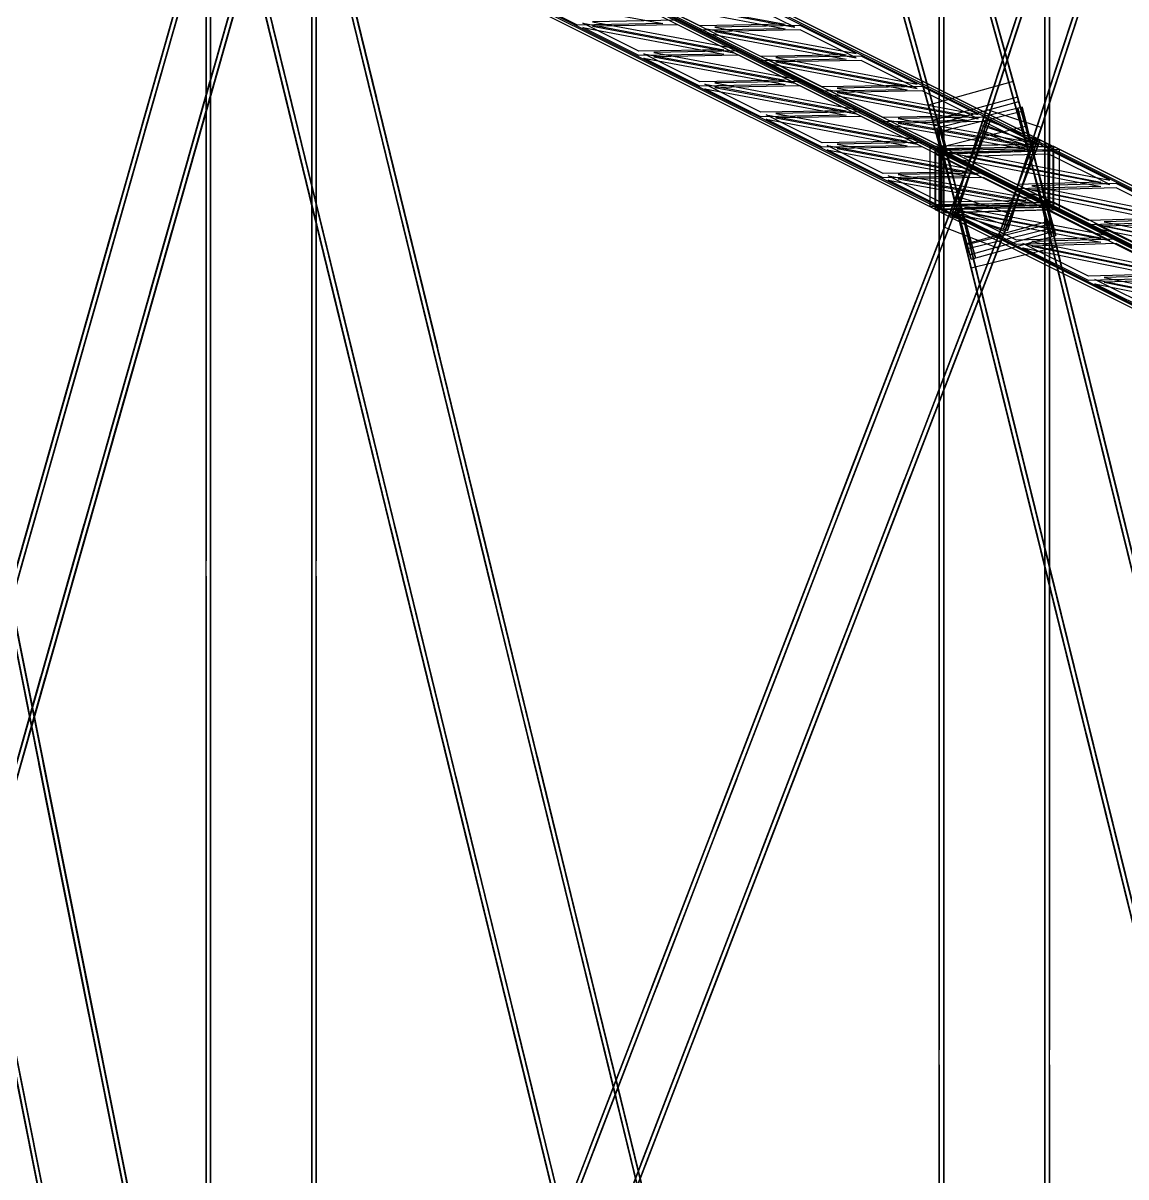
# Model space of a CAD drawing. Header units: millimetres. Extents: x -52000 to 48850, y -48850 to 51750.
# Drawn here: x 15635 to 19641, y -13210 to -9019 of the extents above; entities that cross this region are included whole.
import ezdxf

# ---------------------------------------------------------------- set-up
doc = ezdxf.new("R2010")
doc.units = ezdxf.units.MM
doc.layers.add('D-STR-STRC', color=7, linetype='Continuous', lineweight=25)

msp = doc.modelspace()

# ---------------------------------------------------------------- linework, layer by layer
at = {"layer": 'D-STR-STRC'}
for points in [[(18963.1, -19163.1), (18963.1, 19163.1)], [(19363.1, -19163.1), (19363.1, 19163.1)], [(16300, -16500), (16300, 16500)], [(16700, -16500), (16700, 16500)], [(19247.4, -9287.4), (16584.3, 294.2)], [(19251.8, -9303.1), (16588.7, 278.5)], [(18939.1, -9373.1), (16276, 208.5)], [(18943.5, -9388.8), (16280.3, 192.8)], [(22249.5, 175.4), (19110.1, -9406.2)], [(22254.4, 190.4), (19115, -9391.2)], [(22449.1, 110), (19309.7, -9471.6)], [(22454, 125), (19314.6, -9456.6)], [(22151.1, -125), (19011.7, -9706.6)], [(22156, -110), (19016.6, -9691.5)], [(19382.8, -9774.4), (16719.7, -192.8)], [(19387.1, -9790.1), (16724, -208.5)], [(22350.7, -190.4), (19211.2, -9771.9)], [(22355.6, -175.4), (19216.2, -9756.9)], [(19074.5, -9860.1), (16411.3, -278.5)], [(19078.8, -9875.8), (16415.7, -294.2)], [(16606.2, -16213.9), (14781.5, -7051.6)], [(16609.3, -16229.8), (14784.7, -7067.5)], [(16292.3, -16276.4), (14467.7, -7114.1)], [(16295.5, -16292.3), (14470.8, -7130)], [(16704.5, -16707.7), (14879.8, -7545.4)], [(16707.7, -16723.6), (14883, -7561.3)], [(16390.7, -16770.2), (14566, -7607.9)], [(16393.8, -16786.1), (14569.2, -7623.8)], [(19259.4, -18882.7), (16596.3, -7969.6)], [(19263.1, -18897.9), (16600, -7984.8)], [(16450, -8041.6), (14625.4, -14467)], [(18948.5, -18958.6), (16285.4, -8045.5)], [(16445.2, -8058.7), (14620.5, -14484.1)], [(18952.2, -18973.7), (16289.1, -8060.6)], [(16647.2, -8116.1), (14822.5, -14541.5)], [(16652, -8099), (14827.4, -14524.3)], [(18947, -9475.9), (16283.8, -8144.4)], [(18966.6, -9475.6), (16303.5, -8144)], [(19359.6, -9468.5), (16696.5, -8137)], [(19379.3, -9468.2), (16716.2, -8136.6)], [(18947, -9694.9), (16283.8, -8363.4)], [(18966.6, -9694.6), (16303.5, -8363)], [(19359.6, -9687.5), (16696.5, -8356)], [(19379.3, -9687.2), (16716.2, -8355.6)], [(16348, -8401), (14523.3, -14826.3)], [(16352.8, -8383.9), (14528.2, -14809.2)], [(16550, -8458.4), (14725.3, -14883.7)], [(16554.8, -8441.3), (14730.2, -14866.6)], [(19374, -19352.5), (16710.9, -8439.4)], [(19377.7, -19367.7), (16714.6, -8454.5)], [(19063.2, -19428.4), (16400, -8515.2)], [(19066.9, -19443.5), (16403.7, -8530.4)], [(19247.4, -9287.4), (19231.9, -9231.6)], [(18939.1, -9373.1), (18923.6, -9317.3)], [(19134.1, -9332.9), (19115, -9391.2)], [(22403.9, -22045.4), (19264.5, -9324.4)], [(19281.5, -9393.3), (19264.5, -9324.4)], [(22407.3, -22059.1), (19267.8, -9338.1)], [(19125.5, -9387.1), (16462.3, -16305.6)], [(19131.8, -9370.6), (16468.7, -16289.1)], [(19131.8, -9370.6), (19115, -9414.3)], [(22093.2, -22122.1), (18953.8, -9401.1)], [(18970.8, -9470), (18953.8, -9401.1)], [(22096.6, -22135.8), (18957.2, -9414.8)], [(19333.7, -9398.3), (19314.6, -9456.6)], [(19321.4, -9462.6), (16658.3, -16381)], [(19327.8, -9446.1), (16664.7, -16364.5)], [(18947, -9475.9), (18928.4, -9466.6)], [(19327.8, -9446.1), (19311, -9489.8)], [(22497, -11036.5), (19357.6, -9466.8)], [(19379.3, -9468.2), (19360.7, -9458.9)], [(22516.5, -11035.9), (19377.1, -9466.2)], [(19400.4, -9477.9), (19377.1, -9466.2)], [(22088.6, -11048.2), (18949.2, -9478.5)], [(18972.5, -9490.2), (18949.2, -9478.5)], [(22108.1, -11047.7), (18968.6, -9477.9)], [(19030.8, -9648.3), (19011.7, -9706.6)], [(19379.3, -9687.2), (19360.7, -9677.9)], [(18998.5, -9717), (16335.3, -16635.5)], [(19004.8, -9700.5), (16341.7, -16619)], [(18947, -9694.9), (18928.4, -9685.6)], [(22088.6, -11266.6), (18949.2, -9696.9)], [(18972.5, -9708.6), (18949.2, -9696.9)], [(22108.1, -11266.1), (18968.6, -9696.4)], [(18998.5, -9717), (18981.7, -9760.7)], [(19230.3, -9713.7), (19211.2, -9771.9)], [(22497, -11254.9), (19357.6, -9685.2)], [(22516.5, -11254.3), (19377.1, -9684.6)], [(19400.4, -9696.3), (19377.1, -9684.6)], [(22508.5, -22469.4), (19369.1, -9748.4)], [(19387.1, -9790.1), (19371.6, -9734.3)], [(22511.9, -22483), (19372.5, -9762)], [(19389.5, -9831), (19372.5, -9762)], [(19194.5, -9792.5), (16531.3, -16710.9)], [(19200.8, -9776), (16537.7, -16694.4)], [(19194.5, -9792.5), (19177.6, -9836.2)], [(22197.8, -22546), (19058.4, -9825)], [(22201.2, -22559.7), (19061.8, -9838.7)], [(19078.8, -9907.6), (19061.8, -9838.7)], [(19078.8, -9875.8), (19063.3, -9820)]]:
    msp.add_lwpolyline(points, dxfattribs=at)
for points in [[(18979.1, -19163.1), (18979.1, -19163.1), (18979.1, 19163.1), (18979.1, 19163.1)], [(19347.1, -19163.1), (19347.1, -19163.1), (19347.1, 19163.1), (19347.1, 19163.1)], [(16316, -16500), (16316, -16500), (16316, 16500), (16316, 16500)], [(16684, -16500), (16684, -16500), (16684, 16500), (16684, 16500)], [(19387.1, -9790.1), (19247.4, -9287.4), (16584.3, 294.2), (16724, -208.5)], [(19371.7, -9794.4), (19232, -9291.7), (16568.9, 289.9), (16708.6, -212.8)], [(19094.3, -9871.5), (18954.5, -9368.8), (16291.4, 212.8), (16431.1, -289.9)], [(19078.8, -9875.8), (18939.1, -9373.1), (16276, 208.5), (16415.7, -294.2)], [(22254.4, 190.4), (22151.1, -125), (19011.7, -9706.6), (19115, -9391.2)], [(22269.7, 185.4), (22166.3, -130), (19026.9, -9711.5), (19130.2, -9396.2)], [(22438.8, 130), (22335.5, -185.4), (19196, -9767), (19299.4, -9451.6)], [(22454, 125), (22350.7, -190.4), (19211.2, -9771.9), (19314.6, -9456.6)], [(18963.1, -9554.1), (18963.1, -9554.1), (18963.1, -6415.2), (18963.1, -6415.2)], [(18979.1, -9554.1), (18979.1, -9554.1), (18979.1, -6415.2), (18979.1, -6415.2)], [(19347.1, -9554.1), (19347.1, -9554.1), (19347.1, -6415.2), (19347.1, -6415.2)], [(19363.1, -9554.1), (19363.1, -9554.1), (19363.1, -6415.2), (19363.1, -6415.2)], [(16692, -16726.7), (16590.5, -16217), (14765.8, -7054.7), (14867.3, -7564.4)], [(16707.7, -16723.6), (16606.2, -16213.9), (14781.5, -7051.6), (14883, -7561.3)], [(16393.8, -16786.1), (16292.3, -16276.4), (14467.7, -7114.1), (14569.2, -7623.8)], [(16409.5, -16783), (16308, -16273.3), (14483.4, -7110.9), (14584.9, -7620.7)], [(19362.2, -19371.5), (19243.9, -18886.5), (16580.7, -7973.4), (16699.1, -8458.3)], [(19377.7, -19367.7), (19259.4, -18882.7), (16596.3, -7969.6), (16714.6, -8454.5)], [(16450, -8041.6), (16348, -8401), (14523.3, -14826.3), (14625.4, -14467)], [(16465.4, -8046), (16363.4, -8405.4), (14538.7, -14830.7), (14640.8, -14471.4)], [(19066.9, -19443.5), (18948.5, -18958.6), (16285.4, -8045.5), (16403.7, -8530.4)], [(19082.4, -19439.7), (18964.1, -18954.8), (16300.9, -8041.7), (16419.3, -8526.6)], [(16916.7, -9282.8), (16821.5, -8892.6), (16625.2, -8088.1)], [(16636.6, -8094.6), (16534.6, -8454), (14709.9, -14879.3), (14812, -14520)], [(16652, -8099), (16550, -8458.4), (14725.3, -14883.7), (14827.4, -14524.3)], [(16901.2, -9286.6), (16806, -8896.4), (16609.6, -8091.9)], [(16902.8, -9293.4), (16706.5, -8488.8), (16611.3, -8098.6)], [(16918.4, -9289.6), (16722, -8485), (16626.8, -8094.8)], [(19379.3, -9468.2), (18947, -9475.9), (16283.8, -8144.4), (16716.2, -8136.6)], [(19379.3, -9484.1), (18947, -9491.9), (16283.8, -8160.3), (16716.2, -8152.5)], [(16605.9, -9358.7), (16510.6, -8968.5), (16314.3, -8163.9)], [(16607.5, -9365.4), (16411.2, -8560.9), (16315.9, -8170.7)], [(16621.4, -9354.9), (16526.2, -8964.7), (16329.8, -8160.1)], [(16623.1, -9361.7), (16426.7, -8557.1), (16331.5, -8166.9)], [(16300, -10972.5), (16300, -10972.5), (16300, -8277.5), (16300, -8277.5)], [(16316, -10972.5), (16316, -10972.5), (16316, -8277.5), (16316, -8277.5)], [(16684, -10972.5), (16684, -10972.5), (16684, -8277.5), (16684, -8277.5)], [(16700, -10972.5), (16700, -10972.5), (16700, -8277.5), (16700, -8277.5)], [(19379.3, -9671.3), (18947, -9679), (16283.8, -8347.5), (16716.2, -8339.7)], [(19379.3, -9687.2), (18947, -9694.9), (16283.8, -8363.4), (16716.2, -8355.6)], [(19337.7, -9671.8), (19225.2, -9267.3), (19030.1, -8565.1)], [(19340.5, -9682), (19145.3, -8979.8), (19032.9, -8575.3)], [(19353.1, -9667.5), (19240.7, -9263), (19045.5, -8560.8)], [(19355.9, -9677.7), (19160.8, -8975.5), (19048.3, -8571)], [(16273.9, -8661.9), (16202.2, -8914.3), (16062.6, -9405.8)], [(16279.2, -8643.2), (16139.6, -9134.7), (16067.9, -9387.1)], [(16289.3, -8666.3), (16217.6, -8918.7), (16078, -9410.2)], [(16294.6, -8647.5), (16155, -9139), (16083.3, -9391.4)], [(19044.8, -9753.2), (18932.3, -9348.7), (18737.2, -8646.5)], [(19047.6, -9763.4), (18852.4, -9061.2), (18740, -8656.7)], [(19060.2, -9748.9), (18947.8, -9344.4), (18752.6, -8642.2)], [(19063, -9759.2), (18867.9, -9056.9), (18755.4, -8652.4)], [(19350.5, -8672.6), (19277.9, -8894.1), (19049.2, -9592.1)], [(19353, -8665), (19124.3, -9363), (19051.7, -9584.5)], [(19368.2, -8670), (19139.5, -9368), (19066.9, -9589.5)], [(16460.5, -8714.9), (16388.8, -8967.3), (16249.3, -9458.8)], [(16465.8, -8696.2), (16326.2, -9187.7), (16254.6, -9440.1)], [(16481.2, -8700.5), (16341.6, -9192), (16270, -9444.4)], [(19365.7, -8677.5), (19293.1, -8899.1), (19064.4, -9597.1)], [(16475.9, -8719.3), (16404.2, -8971.7), (16264.6, -9463.2)], [(19534.8, -8733), (19462.3, -8954.5), (19233.6, -9652.5)], [(19537.3, -8725.4), (19308.6, -9423.4), (19236, -9644.9)], [(19550, -8737.9), (19477.5, -8959.5), (19248.8, -9657.5)], [(19552.5, -8730.4), (19323.8, -9428.4), (19251.2, -9649.9)], [(17959.1, -9020.4), (17649.6, -9025.9), (17446.3, -8924.2)], [(18402.9, -9023.3), (18093.4, -9028.8), (17890.1, -8927.2)], [(17123.1, -10196.1), (17027.9, -9805.8), (16820.8, -8957.2)], [(17124.8, -10202.8), (16917.7, -9354.2), (16822.4, -8963.9)], [(17138.7, -10192.3), (17043.4, -9802), (16836.3, -8953.4)], [(17140.3, -10199), (16933.2, -9350.4), (16838, -8960.1)], [(18402.9, -9039.2), (18093.4, -9044.7), (17890.1, -8943.1)], [(18438.8, -9034.2), (18235.5, -8932.6), (17926, -8938.1)], [(18216.9, -9110.4), (18013.5, -9008.7), (17704, -9014.3)], [(16827.8, -10268.1), (16732.6, -9877.9), (16525.5, -9029.3)], [(16829.4, -10274.9), (16622.3, -9426.2), (16527.1, -9036)], [(16843.3, -10264.3), (16748.1, -9874.1), (16541, -9025.5)], [(16845, -10271.1), (16637.9, -9422.4), (16542.7, -9032.2)], [(18181, -9115.4), (17871.5, -9120.9), (17668.2, -9019.3)], [(18181, -9131.3), (17871.5, -9136.9), (17668.2, -9035.2)], [(18216.9, -9126.3), (18013.5, -9024.7), (17704, -9030.2)], [(18624.9, -9134.2), (18315.4, -9139.8), (18112.1, -9038.1)], [(18660.7, -9129.3), (18457.4, -9027.6), (18147.9, -9033.1)], [(18660.7, -9145.2), (18457.4, -9043.5), (18147.9, -9049.1)], [(18624.9, -9150.2), (18315.4, -9155.7), (18112.1, -9054)], [(18402.9, -9226.4), (18093.4, -9231.9), (17890.1, -9130.2)], [(18438.8, -9221.4), (18235.5, -9119.7), (17926, -9125.3)], [(18438.8, -9237.3), (18235.5, -9135.6), (17926, -9141.2)], [(16127.1, -9178.6), (15987.6, -9670.1), (15915.9, -9922.5)], [(18402.9, -9242.3), (18093.4, -9247.8), (17890.1, -9146.2)], [(18846.8, -9245.2), (18537.3, -9250.7), (18334, -9149.1)], [(18846.8, -9261.1), (18537.3, -9266.7), (18334, -9165)], [(18882.6, -9240.2), (18679.3, -9138.6), (18369.8, -9144.1)], [(18882.6, -9256.1), (18679.3, -9154.5), (18369.8, -9160)], [(16121.8, -9197.3), (16050.1, -9449.8), (15910.6, -9941.2)], [(16137.2, -9201.7), (16065.5, -9454.1), (15926, -9945.6)], [(16142.5, -9183), (16003, -9674.5), (15931.3, -9926.9)], [(16308.4, -9250.3), (16236.8, -9502.8), (16097.2, -9994.2)], [(16313.8, -9231.6), (16174.2, -9723.1), (16102.5, -9975.5)], [(16323.8, -9254.7), (16252.2, -9507.1), (16112.6, -9998.6)], [(16329.2, -9236), (16189.6, -9727.5), (16117.9, -9979.9)], [(18624.9, -9337.3), (18315.4, -9342.9), (18112.1, -9241.2)], [(18624.9, -9353.2), (18315.4, -9358.8), (18112.1, -9257.1)], [(18660.7, -9332.3), (18457.4, -9230.7), (18147.9, -9236.2)], [(18660.7, -9348.3), (18457.4, -9246.6), (18147.9, -9252.2)], [(19068.7, -9356.2), (18759.2, -9361.7), (18555.9, -9260)], [(19104.6, -9351.2), (18901.2, -9249.5), (18591.7, -9255.1)], [(19063.3, -9820), (19371.6, -9734.3), (19231.9, -9231.6), (18923.6, -9317.3)], [(19068.7, -9372.1), (18759.2, -9377.6), (18555.9, -9276)], [(19104.6, -9367.1), (18901.2, -9265.4), (18591.7, -9271)], [(18943.5, -9388.8), (19251.8, -9303.1), (19247.4, -9287.4), (18939.1, -9373.1)], [(19078.8, -9875.8), (19387.1, -9790.1), (19247.4, -9287.4), (18939.1, -9373.1)], [(18882.6, -9443.3), (18679.3, -9341.6), (18369.8, -9347.2)], [(18957.2, -9414.8), (19267.8, -9338.1), (19264.5, -9324.4), (18953.8, -9401.1)], [(19061.8, -9838.7), (19372.5, -9762), (19264.5, -9324.4), (18953.8, -9401.1)], [(19333.7, -9398.3), (19134.1, -9332.9), (19030.8, -9648.3), (19230.3, -9713.7)], [(22496.4, -22486.9), (22388.4, -22049.2), (19248.9, -9328.2), (19356.9, -9765.9)], [(22511.9, -22483), (22403.9, -22045.4), (19264.5, -9324.4), (19372.5, -9762)], [(19131.8, -9370.6), (18998.5, -9717), (16335.3, -16635.5), (16468.7, -16289.1)], [(19146.7, -9376.4), (19013.4, -9722.8), (16350.3, -16641.2), (16483.6, -16294.8)], [(18846.8, -9448.3), (18537.3, -9453.8), (18334, -9352.2)], [(18846.8, -9464.2), (18537.3, -9469.8), (18334, -9368.1)], [(18882.6, -9459.2), (18679.3, -9357.6), (18369.8, -9363.1)], [(19277.2, -9460.4), (18967.7, -9465.9), (18777.8, -9371)], [(19277.2, -9476.3), (18967.7, -9481.9), (18777.8, -9386.9)], [(19313, -9455.4), (19123.2, -9360.5), (18813.7, -9366)], [(19313, -9471.3), (19123.2, -9376.4), (18813.7, -9382)], [(19327.8, -9446.1), (19131.8, -9370.6), (18998.5, -9717), (19194.5, -9792.5)], [(19327.8, -9446.1), (19131.8, -9370.6), (19125.5, -9387.1), (19321.4, -9462.6)], [(22201.2, -22559.7), (22093.2, -22122.1), (18953.8, -9401.1), (19061.8, -9838.7)], [(22216.8, -22555.9), (22108.8, -22118.2), (18969.3, -9397.3), (19077.3, -9834.9)], [(19078.8, -9907.6), (19389.5, -9831), (19281.5, -9393.3), (18970.8, -9470)], [(19311, -9489.8), (19115, -9414.3), (18981.7, -9760.7), (19177.6, -9836.2)], [(19314.6, -9456.6), (19115, -9391.2), (19011.7, -9706.6), (19211.2, -9771.9)], [(19314.6, -9456.6), (19115, -9391.2), (19110.1, -9406.2), (19309.7, -9471.6)], [(19312.9, -9440.3), (19179.5, -9786.7), (16516.4, -16705.2), (16649.7, -16358.8)], [(19327.8, -9446.1), (19194.5, -9792.5), (16531.3, -16710.9), (16664.7, -16364.5)], [(19068.7, -9559.2), (18759.2, -9564.8), (18555.9, -9463.1)], [(19104.6, -9554.3), (18901.2, -9452.6), (18591.7, -9458.2)], [(19104.6, -9570.2), (18901.2, -9468.5), (18591.7, -9474.1)], [(19094.7, -9467), (18901.8, -9968.2), (18808.2, -10211.5)], [(19360.7, -9677.9), (19360.7, -9458.9), (18928.4, -9466.6), (18928.4, -9685.6)], [(19379.3, -9687.2), (19379.3, -9468.2), (18947, -9475.9), (18947, -9694.9)], [(22516.5, -11035.9), (22088.6, -11048.2), (18949.2, -9478.5), (19377.1, -9466.2)], [(19377.1, -9684.6), (19377.1, -9466.2), (18949.2, -9478.5), (18949.2, -9696.9)], [(19599.5, -10748.6), (19367.2, -9807.4), (19280.3, -9455.3)], [(19599.5, -10748.9), (19512.6, -10396.7), (19280.3, -9455.5)], [(19615, -10744.8), (19382.7, -9803.6), (19295.8, -9451.5)], [(19615.1, -10745.1), (19528.2, -10392.9), (19295.9, -9451.7)], [(19377.1, -9684.6), (19377.1, -9466.2), (19357.6, -9466.8), (19357.6, -9685.2)], [(19379.3, -9687.2), (19379.3, -9468.2), (19359.6, -9468.5), (19359.6, -9687.5)], [(19068.7, -9575.2), (18759.2, -9580.7), (18555.9, -9479.1)], [(19088, -9484.4), (18994.4, -9727.7), (18801.4, -10228.9)], [(19102.9, -9490.2), (19009.3, -9733.5), (18816.4, -10234.7)], [(19109.7, -9472.7), (18916.7, -9973.9), (18823.1, -10217.2)], [(18966.6, -9694.6), (18966.6, -9475.6), (18947, -9475.9), (18947, -9694.9)], [(18968.6, -9696.4), (18968.6, -9477.9), (18949.2, -9478.5), (18949.2, -9696.9)], [(22516.5, -11051.8), (22088.6, -11064.1), (18949.2, -9494.4), (19377.1, -9482.1)], [(19400.4, -9696.3), (19400.4, -9477.9), (18972.5, -9490.2), (18972.5, -9708.6)], [(19549.6, -9596.2), (19243.3, -9605), (19021.9, -9494.3)], [(19549.6, -9612.1), (19243.3, -9620.9), (19021.9, -9510.2)], [(19582.9, -9589.7), (19361.5, -9479), (19055.2, -9487.8)], [(19582.9, -9605.6), (19361.5, -9494.9), (19055.2, -9503.7)], [(19269.1, -9554.1), (19175.4, -9797.4), (18982.5, -10298.6)], [(19304.3, -10821.5), (19072.1, -9880.3), (18985.1, -9528.1)], [(19304.4, -10821.7), (19217.5, -10469.6), (18985.2, -9528.4)], [(19275.8, -9536.7), (19082.9, -10037.9), (18989.2, -10281.2)], [(19319.9, -10817.6), (19087.6, -9876.5), (19000.7, -9524.3)], [(19319.9, -10817.9), (19233, -10465.7), (19000.7, -9524.5)], [(19290.7, -9542.4), (19097.8, -10043.6), (19004.1, -10286.9)], [(19277.2, -9663.5), (18967.7, -9669), (18777.8, -9574.1)], [(19277.2, -9679.4), (18967.7, -9684.9), (18777.8, -9590)], [(19313, -9658.5), (19123.2, -9563.6), (18813.7, -9569.1)], [(19313, -9674.4), (19123.2, -9579.5), (18813.7, -9585)], [(19284, -9559.9), (19190.3, -9803.2), (18997.4, -10304.4)], [(18963.1, -12747.9), (18963.1, -12747.9), (18963.1, -9609.1), (18963.1, -9609.1)], [(18979.1, -12747.9), (18979.1, -12747.9), (18979.1, -9609.1), (18979.1, -9609.1)], [(19811.2, -9727), (19504.9, -9735.8), (19266.6, -9616.7)], [(19811.2, -9742.9), (19504.9, -9751.7), (19266.6, -9632.5)], [(19844.5, -9720.5), (19606.2, -9601.3), (19299.9, -9610.1)], [(19844.5, -9736.4), (19606.2, -9617.2), (19299.9, -9626)], [(19347.1, -12747.9), (19347.1, -12747.9), (19347.1, -9609.1), (19347.1, -9609.1)], [(19363.1, -12747.9), (19363.1, -12747.9), (19363.1, -9609.1), (19363.1, -9609.1)], [(22516.5, -11238.5), (22088.6, -11250.8), (18949.2, -9681), (19377.1, -9668.7)], [(19582.9, -9792.2), (19361.5, -9681.5), (19055.2, -9690.3)], [(15975.1, -9714.1), (15835.5, -10205.6), (15763.8, -10458)], [(15990.5, -9718.4), (15850.9, -10209.9), (15779.2, -10462.3)], [(22516.5, -11254.3), (22088.6, -11266.6), (18949.2, -9696.9), (19377.1, -9684.6)], [(19200.8, -9776), (19004.8, -9700.5), (18998.5, -9717), (19194.5, -9792.5)], [(19216.2, -9756.9), (19016.6, -9691.5), (19011.7, -9706.6), (19211.2, -9771.9)], [(19549.6, -9798.7), (19243.3, -9807.5), (19021.9, -9696.8)], [(19549.6, -9814.6), (19243.3, -9823.4), (19021.9, -9712.7)], [(19582.9, -9808.1), (19361.5, -9697.4), (19055.2, -9706.2)], [(15969.8, -9732.8), (15898.1, -9985.2), (15758.5, -10476.7)], [(15985.2, -9737.2), (15913.5, -9989.6), (15773.9, -10481.1)], [(19061.8, -9838.7), (19372.5, -9762), (19369.1, -9748.4), (19058.4, -9825)], [(20072.9, -9857.8), (19766.5, -9866.6), (19528.2, -9747.5)], [(20072.9, -9873.7), (19766.5, -9882.5), (19528.2, -9763.3)], [(20106.1, -9851.3), (19867.8, -9732.2), (19561.5, -9741)], [(20106.1, -9867.2), (19867.8, -9748), (19561.5, -9756.8)], [(16156.4, -9785.8), (16084.7, -10038.2), (15945.1, -10529.7)], [(16161.7, -9767.1), (16022.1, -10258.5), (15950.5, -10511)], [(16171.8, -9790.2), (16100.1, -10042.6), (15960.5, -10534.1)], [(16177.1, -9771.4), (16037.5, -10262.9), (15965.8, -10515.3)], [(19078.8, -9875.8), (19387.1, -9790.1), (19382.8, -9774.4), (19074.5, -9860.1)], [(19844.5, -9923), (19606.2, -9803.9), (19299.9, -9812.7)], [(19811.2, -9929.5), (19504.9, -9938.3), (19266.6, -9819.2)], [(19811.2, -9945.4), (19504.9, -9954.2), (19266.6, -9835.1)], [(19844.5, -9938.9), (19606.2, -9819.8), (19299.9, -9828.6)], [(17345.1, -11105.5), (17249.8, -10715.3), (17042.7, -9866.6)], [(17346.7, -11112.2), (17139.6, -10263.6), (17044.4, -9873.4)], [(17360.6, -11101.7), (17265.4, -10711.5), (17058.3, -9862.8)], [(17362.2, -11108.4), (17155.1, -10259.8), (17059.9, -9869.6)], [(17049.7, -11177.6), (16954.5, -10787.3), (16747.4, -9938.7)], [(17051.4, -11184.3), (16844.3, -10335.7), (16749, -9945.4)], [(17065.3, -11173.8), (16970, -10783.5), (16762.9, -9934.9)], [(17066.9, -11180.5), (16859.8, -10331.9), (16764.6, -9941.6)], [(20072.9, -10060.3), (19766.5, -10069.1), (19528.2, -9950)], [(20072.9, -10076.2), (19766.5, -10085), (19528.2, -9965.9)], [(20106.1, -10053.8), (19867.8, -9934.7), (19561.5, -9943.5)], [(20106.1, -10069.7), (19867.8, -9950.6), (19561.5, -9959.4)], [(18885, -10011.8), (18679.9, -10544.7), (18586.2, -10788)], [(18878.3, -10029.3), (18784.6, -10272.6), (18579.5, -10805.5)], [(18893.2, -10035), (18799.6, -10278.3), (18594.4, -10811.2)], [(18899.9, -10017.6), (18694.8, -10550.4), (18601.2, -10793.8)], [(19059.3, -10099), (18965.7, -10342.3), (18760.6, -10875.2)], [(19066, -10081.5), (18860.9, -10614.4), (18767.3, -10857.7)], [(19081, -10087.3), (18875.9, -10620.1), (18782.2, -10863.4)], [(19074.3, -10104.7), (18980.6, -10348), (18775.5, -10880.9)], [(15817.7, -10268.2), (15746, -10520.6), (15606.5, -11012.1)], [(15823, -10249.5), (15683.5, -10741), (15611.8, -10993.4)], [(15838.4, -10253.9), (15698.9, -10745.4), (15627.2, -10997.8)], [(15833.1, -10272.6), (15761.4, -10525), (15621.9, -11016.5)], [(16009.7, -10302.5), (15870.1, -10794), (15798.4, -11046.4)], [(16025, -10306.9), (15885.5, -10798.4), (15813.8, -11050.8)], [(16004.3, -10321.2), (15932.7, -10573.6), (15793.1, -11065.1)], [(16019.7, -10325.6), (15948, -10578), (15808.5, -11069.5)], [(19861.1, -11808.7), (19616.5, -10817.6), (19529.6, -10465.4)], [(19861.2, -11809), (19774.2, -11456.8), (19529.6, -10465.6)], [(19876.6, -11804.9), (19632, -10813.7), (19545.1, -10461.6)], [(19876.7, -11805.1), (19789.8, -11453), (19545.2, -10461.8)], [(19566, -11881.6), (19321.3, -10890.4), (19234.4, -10538.2)], [(19566, -11881.8), (19479.1, -11529.6), (19234.5, -10538.5)], [(19581.5, -11877.7), (19336.9, -10886.6), (19250, -10534.4)], [(19581.5, -11878), (19494.6, -11525.8), (19250, -10534.7)], [(18663.1, -10588.4), (18458, -11121.2), (18364.3, -11364.5)], [(18678, -10594.1), (18472.9, -11127), (18379.2, -11370.3)], [(18656.3, -10605.8), (18562.7, -10849.1), (18357.6, -11382)], [(18671.3, -10611.6), (18577.6, -10854.9), (18372.5, -11387.7)], [(18837.4, -10675.5), (18743.7, -10918.8), (18538.6, -11451.7)], [(18844.1, -10658.1), (18639, -11190.9), (18545.3, -11434.2)], [(18852.3, -10681.3), (18758.7, -10924.6), (18553.6, -11457.4)], [(18859, -10663.8), (18653.9, -11196.7), (18560.3, -11440)], [(15665.7, -10803.7), (15594, -11056.1), (15454.4, -11547.6)], [(15671, -10785), (15531.4, -11276.4), (15459.7, -11528.9)], [(15681.1, -10808.1), (15609.4, -11060.5), (15469.8, -11551.9)], [(15686.4, -10789.3), (15546.8, -11280.8), (15475.1, -11533.2)], [(17567, -12014.9), (17471.8, -11624.7), (17264.7, -10776.1)], [(17568.6, -12021.7), (17361.5, -11173), (17266.3, -10782.8)], [(17582.5, -12011.1), (17487.3, -11620.9), (17280.2, -10772.3)], [(17584.2, -12017.9), (17377.1, -11169.2), (17281.8, -10779)], [(15857.6, -10838), (15718, -11329.4), (15646.3, -11581.9)], [(15873, -10842.3), (15733.4, -11333.8), (15661.7, -11586.2)], [(17271.6, -12087), (17176.4, -11696.8), (16969.3, -10848.1)], [(17273.3, -12093.7), (17066.2, -11245.1), (16971, -10854.9)], [(17287.2, -12083.2), (17192, -11693), (16984.9, -10844.3)], [(17288.8, -12089.9), (17081.7, -11241.3), (16986.5, -10851.1)], [(15852.3, -10856.7), (15780.6, -11109.1), (15641, -11600.6)], [(15867.7, -10861), (15796, -11113.5), (15656.4, -11604.9)], [(15763, -12062.1), (15681.4, -11652), (15540.7, -10945.7)], [(15765, -12072.2), (15624.4, -11365.9), (15542.7, -10955.8)], [(15778.7, -12059), (15697, -11648.9), (15556.4, -10942.6)], [(15780.7, -12069.1), (15640.1, -11362.8), (15558.4, -10952.6)], [(16300, -13722.5), (16300, -13722.5), (16300, -11027.5), (16300, -11027.5)], [(16316, -13722.5), (16316, -13722.5), (16316, -11027.5), (16316, -11027.5)], [(16684, -13722.5), (16684, -13722.5), (16684, -11027.5), (16684, -11027.5)], [(16700, -13722.5), (16700, -13722.5), (16700, -11027.5), (16700, -11027.5)], [(18434.4, -11182.4), (18340.8, -11425.7), (18135.6, -11958.5)], [(18441.1, -11164.9), (18236, -11697.8), (18142.4, -11941.1)], [(18449.4, -11188.1), (18355.7, -11431.4), (18150.6, -11964.3)], [(18456.1, -11170.7), (18251, -11703.5), (18157.3, -11946.8)], [(18615.5, -11252.1), (18521.8, -11495.4), (18316.7, -12028.2)], [(18622.2, -11234.6), (18417.1, -11767.5), (18323.4, -12010.8)], [(18630.4, -11257.8), (18536.7, -11501.1), (18331.6, -12034)], [(18637.1, -11240.3), (18432, -11773.2), (18338.4, -12016.5)], [(15700.2, -11392.1), (15628.5, -11644.5), (15489, -12136)], [(15705.5, -11373.4), (15566, -11864.9), (15494.3, -12117.3)], [(15715.6, -11396.5), (15643.9, -11648.9), (15504.4, -12140.4)], [(15720.9, -11377.8), (15581.4, -11869.3), (15509.7, -12121.7)], [(19827.6, -12941.6), (19583, -11950.5), (19496, -11598.3)], [(19827.6, -12941.9), (19740.7, -12589.7), (19496.1, -11598.6)], [(19843.1, -12937.8), (19598.5, -11946.7), (19511.6, -11594.5)], [(19843.2, -12938.1), (19756.3, -12585.9), (19511.6, -11594.7)], [(17788.9, -12924.3), (17693.7, -12534.1), (17486.6, -11685.5)], [(17790.6, -12931.1), (17583.5, -12082.5), (17488.2, -11692.2)], [(17804.4, -12920.6), (17709.2, -12530.3), (17502.1, -11681.7)], [(17806.1, -12927.3), (17599, -12078.7), (17503.8, -11688.4)], [(15915.1, -12825.7), (15833.4, -12415.5), (15692.8, -11709.2)], [(15917.1, -12835.7), (15776.4, -12129.4), (15694.8, -11719.3)], [(15930.8, -12822.5), (15849.1, -12412.4), (15708.4, -11706.1)], [(15932.8, -12832.6), (15792.1, -12126.3), (15710.5, -11716.2)], [(17493.6, -12996.4), (17398.3, -12606.2), (17191.3, -11757.6)], [(17495.2, -13003.2), (17288.1, -12154.5), (17192.9, -11764.3)], [(17509.1, -12992.6), (17413.9, -12602.4), (17206.8, -11753.8)], [(17510.8, -12999.4), (17303.7, -12150.7), (17208.4, -11760.5)], [(18212.5, -11758.9), (18118.8, -12002.2), (17913.7, -12535.1)], [(18219.2, -11741.4), (18014.1, -12274.3), (17920.4, -12517.6)], [(18227.4, -11764.7), (18133.8, -12008), (17928.7, -12540.8)], [(18234.1, -11747.2), (18029, -12280.1), (17935.4, -12523.4)], [(18400.3, -11811.1), (18195.1, -12344), (18101.5, -12587.3)], [(18415.2, -11816.9), (18210.1, -12349.7), (18116.4, -12593.1)], [(18393.5, -11828.6), (18299.9, -12071.9), (18094.8, -12604.8)], [(18408.5, -11834.3), (18314.8, -12077.6), (18109.7, -12610.5)], [(17997.3, -12318), (17792.2, -12850.8), (17698.5, -13094.1)], [(17990.6, -12335.4), (17896.9, -12578.7), (17691.8, -13111.6)], [(18005.5, -12341.2), (17911.8, -12584.5), (17706.7, -13117.4)], [(18012.2, -12323.7), (17807.1, -12856.6), (17713.4, -13099.9)], [(18171.6, -12405.1), (18078, -12648.4), (17872.8, -13181.3)], [(18178.3, -12387.7), (17973.2, -12920.5), (17879.6, -13163.8)], [(18193.3, -12393.4), (17988.2, -12926.3), (17894.5, -13169.6)], [(18186.5, -12410.9), (18092.9, -12654.2), (17887.8, -13187)], [(16067.1, -13589.2), (15985.5, -13179), (15844.8, -12472.7)], [(16069.2, -13599.3), (15928.5, -12893), (15846.8, -12482.8)], [(16082.8, -13586.1), (16001.2, -13175.9), (15860.5, -12469.6)], [(16084.8, -13596.1), (15944.2, -12889.9), (15862.5, -12479.7)], [(15784.7, -13645.4), (15703, -13235.3), (15562.4, -12529)], [(15769, -13648.6), (15687.3, -13238.4), (15546.7, -12532.1)], [(15771, -13658.6), (15630.4, -12952.4), (15548.7, -12542.2)], [(15786.7, -13655.5), (15646, -12949.2), (15564.4, -12539.1)], [(18010.8, -13833.8), (17915.6, -13443.5), (17708.5, -12594.9)], [(18012.5, -13840.5), (17805.4, -12991.9), (17710.2, -12601.7)], [(18026.4, -13830), (17931.1, -13439.8), (17724.1, -12591.1)], [(18028, -13836.7), (17820.9, -12988.1), (17725.7, -12597.9)], [(17715.5, -13905.8), (17620.3, -13515.6), (17413.2, -12667)], [(17717.1, -13912.6), (17510.1, -13064), (17414.8, -12673.7)], [(17731, -13902), (17635.8, -13511.8), (17428.7, -12663.2)], [(17732.7, -13908.8), (17525.6, -13060.2), (17430.4, -12669.9)], [(18963.1, -15941.8), (18963.1, -15941.8), (18963.1, -12802.9), (18963.1, -12802.9)], [(18979.1, -15941.8), (18979.1, -15941.8), (18979.1, -12802.9), (18979.1, -12802.9)], [(19347.1, -15941.8), (19347.1, -15941.8), (19347.1, -12802.9), (19347.1, -12802.9)], [(19363.1, -15941.8), (19363.1, -15941.8), (19363.1, -12802.9), (19363.1, -12802.9)], [(17775.4, -12894.5), (17570.2, -13427.4), (17476.6, -13670.7)], [(17790.3, -12900.3), (17585.2, -13433.1), (17491.5, -13676.4)], [(17768.6, -12912), (17675, -13155.3), (17469.9, -13688.1)], [(17783.6, -12917.7), (17689.9, -13161), (17484.8, -13693.9)], [(17949.7, -12981.7), (17856, -13225), (17650.9, -13757.8)], [(17956.4, -12964.2), (17751.3, -13497.1), (17657.6, -13740.4)], [(17964.6, -12987.4), (17871, -13230.7), (17665.8, -13763.6)], [(17971.3, -12970), (17766.2, -13502.8), (17672.6, -13746.1)]]:
    msp.add_lwpolyline(points, close=True, dxfattribs=at)

doc.saveas('drawing.dxf')
